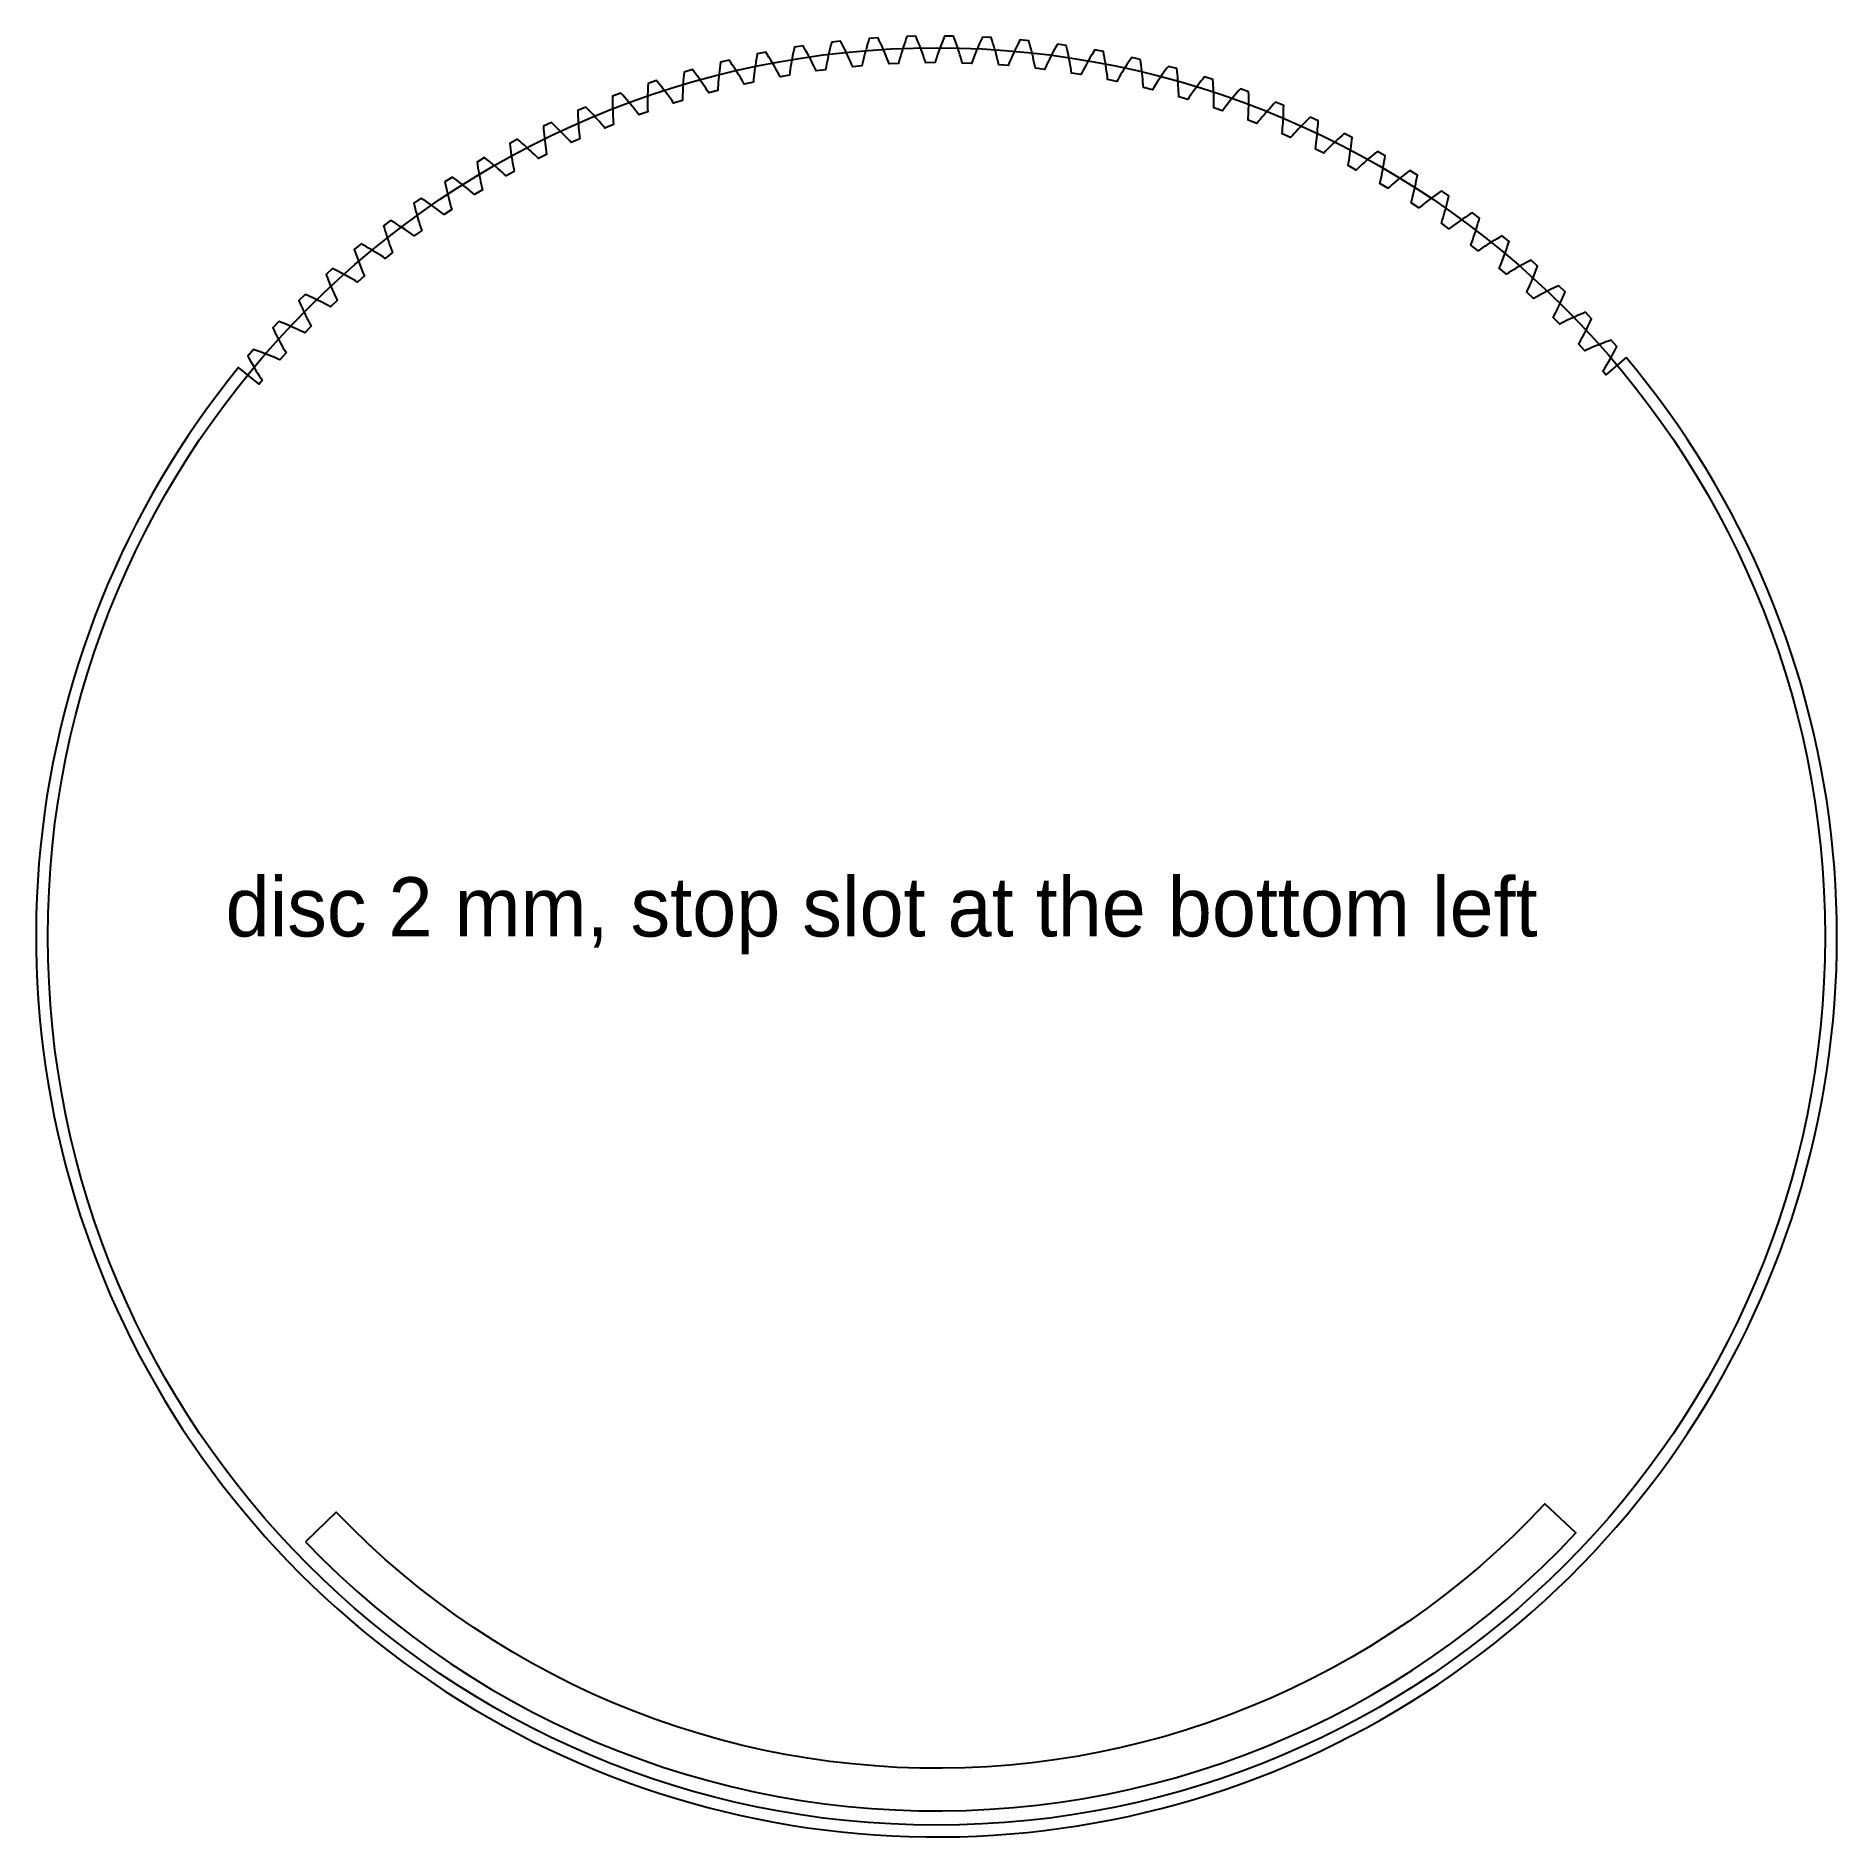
# Model space of a CAD drawing. Header units: metres. Extents: x 0 to 152, y 0 to 152.
import ezdxf

# ---------------------------------------------------------------- set-up
doc = ezdxf.new("R2010")
doc.units = ezdxf.units.M
doc.layers.add('CUT', color=1, linetype='CONTINUOUS')
doc.layers.add('MARK', color=5, linetype='CONTINUOUS')

msp = doc.modelspace()

# ---------------------------------------------------------------- linework, layer by layer
at = {"layer": 'CUT'}
for points in [[(134.2182, 124.85), (132.4946, 123.4037), (132.2416, 123.7037), (132.2416, 123.7037), (132.3675, 123.903), (132.4917, 124.1043), (132.6142, 124.3074), (132.735, 124.5123), (132.8542, 124.7191), (132.9718, 124.9276), (133.0878, 125.1377), (133.2023, 125.3496), (133.3152, 125.5631), (133.4266, 125.7782), (132.9368, 126.3377), (132.7088, 126.2557), (132.4823, 126.1721), (132.2571, 126.0866), (132.0334, 125.9995), (131.8112, 125.9105), (131.5906, 125.8196), (131.3714, 125.727), (131.1539, 125.6324), (130.938, 125.5359), (130.7237, 125.4375), (130.7237, 125.4375), (130.1945, 126.017), (130.1945, 126.017), (130.312, 126.2215), (130.4276, 126.4277), (130.5415, 126.6358), (130.6537, 126.8456), (130.7641, 127.0572), (130.8729, 127.2704), (130.98, 127.4853), (131.0855, 127.7017), (131.1893, 127.9198), (131.2916, 128.1394), (130.7788, 128.6778), (130.5545, 128.5864), (130.3317, 128.4933), (130.1103, 128.3986), (129.8905, 128.3021), (129.6722, 128.2039), (129.4555, 128.1039), (129.2404, 128.0021), (129.027, 127.8985), (128.8153, 127.7931), (128.6054, 127.6857), (128.6054, 127.6857), (128.0524, 128.2426), (128.0524, 128.2426), (128.1612, 128.4518), (128.2681, 128.6627), (128.3732, 128.8754), (128.4765, 129.0898), (128.578, 129.3057), (128.6777, 129.5233), (128.7757, 129.7425), (128.872, 129.9632), (128.9667, 130.1854), (129.0597, 130.409), (128.5248, 130.9256), (128.3045, 130.8249), (128.0857, 130.7225), (127.8685, 130.6186), (127.6529, 130.5129), (127.4389, 130.4057), (127.2266, 130.2967), (127.016, 130.186), (126.8072, 130.0736), (126.6001, 129.9594), (126.3948, 129.8433), (126.3948, 129.8433), (125.819, 130.3766), (125.819, 130.3766), (125.9189, 130.5901), (126.0169, 130.8054), (126.113, 131.0222), (126.2072, 131.2407), (126.2995, 131.4608), (126.3901, 131.6823), (126.4788, 131.9054), (126.5658, 132.1299), (126.6511, 132.3559), (126.7346, 132.5833), (126.1786, 133.077), (125.9627, 132.9671), (125.7484, 132.8557), (125.5358, 132.7427), (125.3248, 132.6282), (125.1155, 132.512), (124.9079, 132.3943), (124.7021, 132.2749), (124.4981, 132.1538), (124.296, 132.031), (124.0958, 131.9065), (124.0958, 131.9065), (123.4981, 132.4151), (123.4981, 132.4151), (123.5891, 132.6327), (123.678, 132.8518), (123.7649, 133.0725), (123.8498, 133.2948), (123.9329, 133.5185), (124.0141, 133.7437), (124.0934, 133.9703), (124.1709, 134.1982), (124.2466, 134.4276), (124.3206, 134.6582), (123.7443, 135.1282), (123.5333, 135.0094), (123.3238, 134.8891), (123.1161, 134.7673), (122.9101, 134.6441), (122.7058, 134.5193), (122.5034, 134.3929), (122.3028, 134.265), (122.104, 134.1355), (121.9072, 134.0043), (121.7124, 133.8715), (121.7124, 133.8715), (121.094, 134.3547), (121.094, 134.3547), (121.1757, 134.5759), (121.2553, 134.7985), (121.3329, 135.0227), (121.4085, 135.2483), (121.4821, 135.4753), (121.5538, 135.7037), (121.6236, 135.9334), (121.6915, 136.1644), (121.7576, 136.3967), (121.8218, 136.6303), (121.2264, 137.0757), (121.0204, 136.9482), (120.8162, 136.8192), (120.6138, 136.6889), (120.4131, 136.5571), (120.2143, 136.4238), (120.0173, 136.2891), (119.8222, 136.1529), (119.6291, 136.0152), (119.4379, 135.8759), (119.2488, 135.7351), (119.2488, 135.7351), (118.6107, 136.1919), (118.6107, 136.1919), (118.6831, 136.4163), (118.7533, 136.6421), (118.8215, 136.8693), (118.8876, 137.0979), (118.9516, 137.3278), (119.0137, 137.559), (119.0738, 137.7914), (119.1319, 138.0251), (119.1882, 138.2599), (119.2426, 138.496), (118.629, 138.9161), (118.4286, 138.78), (118.23, 138.6426), (118.0332, 138.5039), (117.8382, 138.3638), (117.6451, 138.2224), (117.4539, 138.0795), (117.2647, 137.9352), (117.0775, 137.7896), (116.8924, 137.6424), (116.7094, 137.4938), (116.7094, 137.4938), (116.0527, 137.9235), (116.0527, 137.9235), (116.1156, 138.1507), (116.1763, 138.3793), (116.2349, 138.6092), (116.2913, 138.8403), (116.3457, 139.0727), (116.398, 139.3062), (116.4483, 139.541), (116.4967, 139.7769), (116.5431, 140.0139), (116.5875, 140.252), (115.9569, 140.6461), (115.7624, 140.5017), (115.5697, 140.3561), (115.3788, 140.2093), (115.1899, 140.0612), (115.0029, 139.9117), (114.8179, 139.761), (114.6349, 139.609), (114.454, 139.4556), (114.2751, 139.3008), (114.0985, 139.1446), (114.0985, 139.1446), (113.4244, 139.5465), (113.4244, 139.5465), (113.4777, 139.7761), (113.5288, 140.007), (113.5777, 140.2391), (113.6244, 140.4724), (113.669, 140.7069), (113.7115, 140.9424), (113.752, 141.1791), (113.7904, 141.4168), (113.8268, 141.6556), (113.8612, 141.8953), (113.2147, 142.2626), (113.0264, 142.1103), (112.8399, 141.9567), (112.6554, 141.802), (112.4728, 141.6461), (112.2923, 141.489), (112.1137, 141.3307), (111.9372, 141.1711), (111.7629, 141.0102), (111.5907, 140.8481), (111.4208, 140.6847), (111.4208, 140.6847), (110.7304, 141.058), (110.7304, 141.058), (110.7741, 141.2896), (110.8155, 141.5225), (110.8546, 141.7564), (110.8915, 141.9915), (110.9263, 142.2276), (110.9589, 142.4647), (110.9894, 142.7029), (111.0178, 142.942), (111.0442, 143.182), (111.0685, 143.423), (110.4072, 143.7629), (110.2254, 143.6028), (110.0455, 143.4416), (109.8677, 143.2793), (109.6918, 143.1159), (109.518, 142.9514), (109.3462, 142.7857), (109.1766, 142.6188), (109.0091, 142.4508), (108.8439, 142.2817), (108.6809, 142.1113), (108.6809, 142.1113), (107.9755, 142.4553), (107.9755, 142.4553), (108.0095, 142.6886), (108.0411, 142.923), (108.0704, 143.1584), (108.0974, 143.3948), (108.1222, 143.6321), (108.1449, 143.8704), (108.1654, 144.1096), (108.1837, 144.3497), (108.2, 144.5906), (108.2143, 144.8325), (107.5393, 145.1444), (107.3644, 144.9768), (107.1914, 144.8082), (107.0205, 144.6386), (106.8516, 144.4679), (106.6848, 144.2963), (106.5202, 144.1235), (106.3577, 143.9497), (106.1974, 143.7749), (106.0394, 143.5989), (105.8837, 143.4218), (105.8837, 143.4218), (105.1645, 143.736), (105.1645, 143.736), (105.1887, 143.9706), (105.2105, 144.2061), (105.2299, 144.4425), (105.247, 144.6798), (105.2618, 144.918), (105.2745, 145.157), (105.2849, 145.3968), (105.2932, 145.6375), (105.2994, 145.8789), (105.3036, 146.1211), (104.6161, 146.4045), (104.4483, 146.2297), (104.2826, 146.054), (104.1189, 145.8774), (103.9574, 145.6999), (103.7979, 145.5214), (103.6406, 145.3419), (103.4855, 145.1614), (103.3327, 144.98), (103.1822, 144.7976), (103.0341, 144.6142), (103.0341, 144.6142), (102.3024, 144.898), (102.3024, 144.898), (102.3167, 145.1333), (102.3286, 145.3695), (102.3381, 145.6065), (102.3452, 145.8443), (102.3501, 146.0829), (102.3527, 146.3223), (102.3531, 146.5623), (102.3514, 146.8031), (102.3474, 147.0446), (102.3414, 147.2868), (101.6427, 147.5411), (101.4824, 147.3595), (101.3242, 147.177), (101.168, 146.9937), (101.014, 146.8095), (100.8622, 146.6245), (100.7125, 146.4386), (100.5652, 146.2518), (100.4201, 146.0641), (100.2774, 145.8756), (100.137, 145.6861), (100.137, 145.6861), (99.3941, 145.939), (99.3941, 145.939), (99.3985, 146.1747), (99.4005, 146.4112), (99.4001, 146.6484), (99.3973, 146.8863), (99.3921, 147.1249), (99.3847, 147.3642), (99.3751, 147.6041), (99.3632, 147.8446), (99.3492, 148.0857), (99.333, 148.3274), (98.6243, 148.5522), (98.4717, 148.364), (98.3213, 148.1751), (98.173, 147.9854), (98.0268, 147.7949), (97.8828, 147.6037), (97.7411, 147.4117), (97.6017, 147.2189), (97.4646, 147.0253), (97.3299, 146.8309), (97.1976, 146.6358), (97.1976, 146.6358), (96.4448, 146.8573), (96.4448, 146.8573), (96.4393, 147.0931), (96.4314, 147.3294), (96.421, 147.5664), (96.4083, 147.804), (96.3931, 148.0421), (96.3757, 148.2809), (96.356, 148.5201), (96.3341, 148.7599), (96.31, 149.0002), (96.2837, 149.241), (95.5662, 149.436), (95.4217, 149.2416), (95.2793, 149.0465), (95.139, 148.8508), (95.0009, 148.6544), (94.8651, 148.4573), (94.7316, 148.2595), (94.6003, 148.0611), (94.4715, 147.8619), (94.345, 147.6621), (94.2211, 147.4615), (94.2211, 147.4615), (93.4596, 147.6514), (93.4596, 147.6514), (93.4443, 147.8867), (93.4264, 148.1225), (93.4061, 148.3588), (93.3834, 148.5957), (93.3584, 148.833), (93.331, 149.0708), (93.3013, 149.309), (93.2693, 149.5477), (93.2352, 149.7868), (93.1989, 150.0262), (92.4737, 150.191), (92.3375, 149.9907), (92.2034, 149.7898), (92.0715, 149.5884), (91.9418, 149.3864), (91.8143, 149.1838), (91.6891, 148.9806), (91.5663, 148.7768), (91.4459, 148.5724), (91.3279, 148.3675), (91.2125, 148.1619), (91.2125, 148.1619), (90.4437, 148.3197), (90.4437, 148.3197), (90.4186, 148.5541), (90.3909, 148.789), (90.3607, 149.0243), (90.3281, 149.26), (90.2931, 149.496), (90.2558, 149.7325), (90.2162, 149.9692), (90.1743, 150.2064), (90.1301, 150.4438), (90.0838, 150.6816), (89.3524, 150.8158), (89.2247, 150.61), (89.0991, 150.4037), (88.9757, 150.1969), (88.8546, 149.9896), (88.7357, 149.7819), (88.6192, 149.5736), (88.505, 149.3649), (88.3933, 149.1556), (88.284, 148.9459), (88.1772, 148.7357), (88.1772, 148.7357), (87.4025, 148.8612), (87.4025, 148.8612), (87.3676, 149.0943), (87.3301, 149.3278), (87.2901, 149.5616), (87.2477, 149.7957), (87.2028, 150.0301), (87.1556, 150.2648), (87.1061, 150.4997), (87.0543, 150.7349), (87.0003, 150.9703), (86.944, 151.2059), (86.2077, 151.3094), (86.0887, 151.0984), (85.9718, 150.887), (85.8572, 150.6752), (85.7449, 150.4631), (85.6348, 150.2505), (85.5271, 150.0376), (85.4218, 149.8242), (85.3189, 149.6105), (85.2185, 149.3964), (85.1206, 149.1819), (85.1206, 149.1819), (84.3413, 149.2748), (84.3413, 149.2748), (84.2967, 149.5063), (84.2494, 149.738), (84.1997, 149.9699), (84.1475, 150.2021), (84.0929, 150.4344), (84.0359, 150.6669), (83.9766, 150.8995), (83.915, 151.1323), (83.8511, 151.3652), (83.785, 151.5982), (83.045, 151.6708), (82.9349, 151.455), (82.8271, 151.2389), (82.7214, 151.0226), (82.6181, 150.8059), (82.517, 150.5889), (82.4183, 150.3716), (82.322, 150.1541), (82.2281, 149.9362), (82.1368, 149.7181), (82.048, 149.4996), (82.048, 149.4996), (81.2655, 149.5599), (81.2655, 149.5599), (81.2112, 149.7893), (81.1543, 150.0188), (81.0949, 150.2485), (81.033, 150.4782), (80.9687, 150.708), (80.902, 150.9379), (80.833, 151.1679), (80.7617, 151.3979), (80.6882, 151.6279), (80.6124, 151.858), (79.87, 151.8995), (79.769, 151.6793), (79.6703, 151.4589), (79.5738, 151.2383), (79.4796, 151.0174), (79.3877, 150.7964), (79.2982, 150.5752), (79.2111, 150.3538), (79.1265, 150.1322), (79.0443, 149.9104), (78.9648, 149.6885), (78.9648, 149.6885), (78.1804, 149.7159), (78.1804, 149.7159), (78.1166, 149.9428), (78.0501, 150.1698), (77.9811, 150.3967), (77.9097, 150.6237), (77.8358, 150.8506), (77.7596, 151.0775), (77.681, 151.3044), (77.6001, 151.5312), (77.517, 151.7579), (77.4317, 151.9846), (76.6882, 151.995), (76.5965, 151.7708), (76.5071, 151.5464), (76.42, 151.322), (76.3351, 151.0974), (76.2525, 150.8727), (76.1724, 150.6479), (76.0946, 150.4231), (76.0193, 150.1981), (75.9465, 149.9731), (75.8764, 149.748), (75.8764, 149.748), (75.0916, 149.7426), (75.0916, 149.7426), (75.0182, 149.9666), (74.9423, 150.1906), (74.8639, 150.4145), (74.783, 150.6382), (74.6997, 150.8619), (74.614, 151.0854), (74.526, 151.3087), (74.4357, 151.532), (74.3432, 151.7551), (74.2484, 151.978), (73.5051, 151.9572), (73.423, 151.7294), (73.343, 151.5015), (73.2654, 151.2735), (73.19, 151.0456), (73.1169, 150.8177), (73.0462, 150.5897), (72.9779, 150.3618), (72.9121, 150.1339), (72.8488, 149.9061), (72.7881, 149.6782), (72.7881, 149.6782), (72.0043, 149.6399), (72.0043, 149.6399), (71.9216, 149.8607), (71.8364, 150.0813), (71.7487, 150.3017), (71.6585, 150.5219), (71.5659, 150.7418), (71.4709, 150.9615), (71.3736, 151.181), (71.2741, 151.4003), (71.1723, 151.6193), (71.0683, 151.838), (70.3265, 151.7862), (70.254, 151.5551), (70.1836, 151.324), (70.1156, 151.093), (70.0498, 150.8622), (69.9863, 150.6314), (69.9252, 150.4007), (69.8666, 150.1701), (69.8103, 149.9396), (69.7567, 149.7093), (69.7055, 149.4791), (69.7055, 149.4791), (68.924, 149.408), (68.924, 149.408), (68.8321, 149.6252), (68.7378, 149.842), (68.6409, 150.0585), (68.5415, 150.2747), (68.4398, 150.4906), (68.3357, 150.7062), (68.2294, 150.9214), (68.1207, 151.1363), (68.0098, 151.3508), (67.8968, 151.565), (67.1578, 151.4822), (67.095, 151.2482), (67.0344, 151.0144), (66.9761, 150.7808), (66.92, 150.5474), (66.8663, 150.3141), (66.8149, 150.0811), (66.7659, 149.8482), (66.7194, 149.6156), (66.6754, 149.3833), (66.634, 149.1512), (66.634, 149.1512), (65.8561, 149.0474), (65.8561, 149.0474), (65.7553, 149.2605), (65.6519, 149.4732), (65.546, 149.6855), (65.4377, 149.8973), (65.327, 150.1087), (65.214, 150.3197), (65.0987, 150.5303), (64.9812, 150.7405), (64.8614, 150.9502), (64.7394, 151.1595), (64.0046, 151.0457), (63.9517, 150.8094), (63.9009, 150.5732), (63.8524, 150.3374), (63.8062, 150.1018), (63.7623, 149.8665), (63.7207, 149.6315), (63.6815, 149.3968), (63.6448, 149.1625), (63.6106, 148.9285), (63.5789, 148.6948), (63.5789, 148.6948), (62.806, 148.5586), (62.806, 148.5586), (62.6963, 148.7673), (62.5841, 148.9754), (62.4695, 149.1831), (62.3524, 149.3902), (62.233, 149.5968), (62.1112, 149.8029), (61.9872, 150.0085), (61.8609, 150.2135), (61.7325, 150.4181), (61.6019, 150.6221), (60.8725, 150.4776), (60.8295, 150.2393), (60.7886, 150.0012), (60.7501, 149.7635), (60.7137, 149.5262), (60.6797, 149.2893), (60.648, 149.0528), (60.6187, 148.8166), (60.5918, 148.581), (60.5674, 148.3457), (60.5456, 148.111), (60.5456, 148.111), (59.7791, 147.9424), (59.7791, 147.9424), (59.6607, 148.1464), (59.5399, 148.3497), (59.4167, 148.5524), (59.291, 148.7544), (59.163, 148.9558), (59.0328, 149.1566), (58.9003, 149.3568), (58.7655, 149.5564), (58.6286, 149.7554), (58.4896, 149.9537), (57.7669, 149.7789), (57.7339, 149.5389), (57.7031, 149.2994), (57.6745, 149.0603), (57.6481, 148.8216), (57.624, 148.5835), (57.6023, 148.3458), (57.5829, 148.1087), (57.5659, 147.8721), (57.5514, 147.6361), (57.5393, 147.4006), (57.5393, 147.4006), (56.7806, 147.2001), (56.7806, 147.2001), (56.6538, 147.3989), (56.5246, 147.597), (56.393, 147.7943), (56.259, 147.9909), (56.1227, 148.1868), (55.9841, 148.382), (55.8433, 148.5765), (55.7003, 148.7702), (55.5552, 148.9633), (55.408, 149.1556), (54.6932, 148.9507), (54.6703, 148.7095), (54.6496, 148.4689), (54.631, 148.2288), (54.6147, 147.9893), (54.6006, 147.7504), (54.5888, 147.512), (54.5793, 147.2743), (54.5723, 147.0372), (54.5677, 146.8007), (54.5655, 146.565), (54.5655, 146.565), (53.8158, 146.3329), (53.8158, 146.3329), (53.6808, 146.5262), (53.5434, 146.7187), (53.4036, 146.9103), (53.2615, 147.1012), (53.1171, 147.2912), (52.9705, 147.4804), (52.8217, 147.6688), (52.6708, 147.8564), (52.5177, 148.0432), (52.3626, 148.2292), (51.657, 147.9945), (51.6442, 147.7526), (51.6335, 147.5113), (51.625, 147.2707), (51.6187, 147.0307), (51.6147, 146.7914), (51.6129, 146.5527), (51.6134, 146.3148), (51.6163, 146.0776), (51.6215, 145.8412), (51.6293, 145.6055), (51.6293, 145.6055), (50.8899, 145.3423), (50.8899, 145.3423), (50.747, 145.5298), (50.6017, 145.7163), (50.454, 145.902), (50.304, 146.0867), (50.1518, 146.2704), (49.9974, 146.4533), (49.8408, 146.6353), (49.6821, 146.8165), (49.5214, 146.9967), (49.3586, 147.1761), (48.6634, 146.912), (48.6608, 146.6698), (48.6602, 146.4283), (48.6618, 146.1875), (48.6656, 145.9475), (48.6716, 145.7082), (48.6798, 145.4697), (48.6902, 145.232), (48.703, 144.9951), (48.7182, 144.7591), (48.7358, 144.524), (48.7358, 144.524), (48.0081, 144.23), (48.0081, 144.23), (47.8575, 144.4113), (47.7044, 144.5916), (47.5491, 144.7709), (47.3915, 144.9492), (47.2317, 145.1264), (47.0698, 145.3027), (46.9058, 145.478), (46.7396, 145.6523), (46.5715, 145.8257), (46.4013, 145.9981), (45.7179, 145.7051), (45.7254, 145.463), (45.7349, 145.2217), (45.7466, 144.9812), (45.7604, 144.7415), (45.7764, 144.5027), (45.7946, 144.2647), (45.815, 144.0277), (45.8377, 143.7916), (45.8627, 143.5564), (45.8902, 143.3222), (45.8902, 143.3222), (45.1754, 142.998), (45.1754, 142.998), (45.0173, 143.1729), (44.8569, 143.3466), (44.6942, 143.5193), (44.5293, 143.6908), (44.3622, 143.8612), (44.193, 144.0305), (44.0218, 144.1988), (43.8485, 144.366), (43.6732, 144.5321), (43.496, 144.6972), (42.8254, 144.376), (42.843, 144.1344), (42.8627, 143.8937), (42.8844, 143.6538), (42.9083, 143.4149), (42.9342, 143.177), (42.9623, 142.94), (42.9927, 142.704), (43.0252, 142.4691), (43.0601, 142.2352), (43.0973, 142.0023), (43.0973, 142.0023), (42.3968, 141.6485), (42.3968, 141.6485), (42.2315, 141.8166), (42.0639, 141.9835), (41.8941, 142.1491), (41.7222, 142.3136), (41.5481, 142.4768), (41.372, 142.6389), (41.1939, 142.7999), (41.0137, 142.9597), (40.8317, 143.1184), (40.6477, 143.2759), (39.9911, 142.9268), (40.0189, 142.6862), (40.0486, 142.4465), (40.0803, 142.2078), (40.1142, 141.9701), (40.1501, 141.7335), (40.1881, 141.4979), (40.2283, 141.2634), (40.2707, 141.03), (40.3153, 140.7977), (40.3622, 140.5667), (40.3622, 140.5667), (39.6771, 140.1838), (39.6771, 140.1838), (39.5049, 140.3448), (39.3305, 140.5045), (39.1539, 140.6629), (38.9753, 140.82), (38.7945, 140.9759), (38.6118, 141.1305), (38.427, 141.2838), (38.2404, 141.4359), (38.0518, 141.5868), (37.8614, 141.7365), (37.22, 141.3603), (37.2578, 141.121), (37.2976, 140.8828), (37.3393, 140.6456), (37.383, 140.4096), (37.4288, 140.1746), (37.4767, 139.9408), (37.5266, 139.7082), (37.5787, 139.4768), (37.6331, 139.2466), (37.6896, 139.0177), (37.6896, 139.0177), (37.0212, 138.6065), (37.0212, 138.6065), (36.8424, 138.7602), (36.6614, 138.9125), (36.4784, 139.0633), (36.2933, 139.2128), (36.1062, 139.3609), (35.9171, 139.5077), (35.7261, 139.6532), (35.5332, 139.7974), (35.3385, 139.9402), (35.142, 140.0818), (34.517, 139.679), (34.5647, 139.4416), (34.6144, 139.2052), (34.666, 138.97), (34.7196, 138.736), (34.7752, 138.5032), (34.8328, 138.2716), (34.8925, 138.0413), (34.9542, 137.8122), (35.0181, 137.5846), (35.0842, 137.3582), (35.0842, 137.3582), (34.4336, 136.9194), (34.4336, 136.9194), (34.2485, 137.0654), (34.0614, 137.21), (33.8721, 137.353), (33.6809, 137.4947), (33.4878, 137.6348), (33.2928, 137.7736), (33.0958, 137.9109), (32.8971, 138.0469), (32.6966, 138.1815), (32.4943, 138.3147), (31.8867, 137.8861), (31.9443, 137.6508), (32.0039, 137.4168), (32.0653, 137.1839), (32.1286, 136.9524), (32.1939, 136.7221), (32.2612, 136.4931), (32.3304, 136.2655), (32.4017, 136.0393), (32.4751, 135.8144), (32.5506, 135.5911), (32.5506, 135.5911), (31.9189, 135.1254), (31.9189, 135.1254), (31.7279, 135.2635), (31.5349, 135.4001), (31.3398, 135.5351), (31.1429, 135.6686), (30.944, 135.8006), (30.7433, 135.931), (30.5408, 136.06), (30.3366, 136.1875), (30.1306, 136.3136), (29.9229, 136.4383), (29.3338, 135.9846), (29.4012, 135.7519), (29.4705, 135.5206), (29.5416, 135.2905), (29.6146, 135.0618), (29.6895, 134.8345), (29.7663, 134.6085), (29.845, 134.384), (29.9257, 134.1609), (30.0085, 133.9394), (30.0933, 133.7194), (30.0933, 133.7194), (29.4816, 133.2276), (29.4816, 133.2276), (29.285, 133.3577), (29.0864, 133.4861), (28.8858, 133.6128), (28.6835, 133.7379), (28.4793, 133.8614), (28.2733, 133.9834), (28.0656, 134.1038), (27.8562, 134.2226), (27.6451, 134.34), (27.4324, 134.4558), (26.8627, 133.9778), (26.9399, 133.7482), (27.0188, 133.52), (27.0995, 133.2931), (27.182, 133.0676), (27.2663, 132.8436), (27.3525, 132.6211), (27.4405, 132.4001), (27.5305, 132.1806), (27.6225, 131.9627), (27.7164, 131.7464), (27.7164, 131.7464), (27.1259, 131.2295), (27.1259, 131.2295), (26.924, 131.3512), (26.7202, 131.4712), (26.5145, 131.5894), (26.3071, 131.7059), (26.0979, 131.8208), (25.887, 131.934), (25.6744, 132.0455), (25.4602, 132.1555), (25.2444, 132.2639), (25.027, 132.3708), (24.4779, 131.8694), (24.5646, 131.6432), (24.653, 131.4184), (24.7431, 131.1951), (24.835, 130.9733), (24.9286, 130.7531), (25.024, 130.5343), (25.1213, 130.3172), (25.2204, 130.1017), (25.3213, 129.8878), (25.4243, 129.6757), (25.4243, 129.6757), (24.8559, 129.1345), (24.8559, 129.1345), (24.6491, 129.2476), (24.4404, 129.3589), (24.23, 129.4684), (24.0179, 129.5762), (23.8041, 129.6822), (23.5886, 129.7864), (23.3715, 129.889), (23.1529, 129.9899), (22.9327, 130.0892), (22.7111, 130.1869), (22.1834, 129.6629), (22.2795, 129.4405), (22.3773, 129.2197), (22.4767, 129.0004), (22.5777, 128.7826), (22.6805, 128.5664), (22.785, 128.3519), (22.8913, 128.139), (22.9993, 127.9278), (23.1091, 127.7184), (23.2208, 127.5108), (23.2208, 127.5108), (22.6757, 126.9462), (22.6757, 126.9462), (22.4643, 127.0506), (22.2511, 127.1531), (22.0363, 127.2537), (21.8198, 127.3524), (21.6018, 127.4494), (21.3822, 127.5445), (21.161, 127.6379), (20.9383, 127.7296), (20.7142, 127.8196), (20.4886, 127.9079), (19.9834, 127.3623), (20.0887, 127.1441), (20.1956, 126.9276), (20.3041, 126.7126), (20.4142, 126.4993), (20.5259, 126.2876), (20.6393, 126.0776), (20.7544, 125.8693), (20.8712, 125.6629), (20.9897, 125.4582), (21.11, 125.2555), (21.11, 125.2555), (20.589, 124.6686), (20.589, 124.6686), (20.3734, 124.764), (20.1561, 124.8575), (19.9373, 124.949), (19.7169, 125.0386), (19.4949, 125.1263), (19.2715, 125.2122), (19.0466, 125.2963), (18.8203, 125.3785), (18.5926, 125.4591), (18.3636, 125.5378), (17.8816, 124.9715), (17.996, 124.758), (18.1119, 124.5461), (18.2293, 124.3359), (18.3482, 124.1273), (18.4687, 123.9205), (18.5908, 123.7154), (18.7145, 123.5122), (18.8398, 123.3108), (18.9668, 123.1113), (19.0955, 122.9137), (19.0955, 122.9137), (18.8467, 122.6103), (17.103, 124.0324), (16.2081, 122.9137), (15.3345, 121.7785), (14.4824, 120.6269), (13.6521, 119.4595), (12.844, 118.2766), (12.0583, 117.0787), (11.2954, 115.8663), (10.5554, 114.6396), (9.8387, 113.3992), (9.1455, 112.1456), (8.4761, 110.8791), (7.8306, 109.6002), (7.2094, 108.3094), (6.6126, 107.007), (6.0404, 105.6937), (5.4932, 104.3698), (4.9709, 103.0359), (4.4739, 101.6923), (4.0023, 100.3396), (3.5563, 98.9783), (3.1361, 97.6087), (2.7417, 96.2316), (2.3733, 94.8472), (2.0311, 93.4561), (1.7152, 92.0588), (1.4257, 90.6558), (1.1627, 89.2477), (0.9262, 87.8348), (0.7165, 86.4177), (0.5334, 84.9968), (0.3772, 83.5728), (0.2479, 82.1462), (0.1455, 80.7173), (0.07, 79.2867), (0.0215, 77.855), (0, 76.4226), (0.0055, 74.9901), (0.038, 73.5579), (0.0975, 72.1266), (0.1839, 70.6967), (0.2973, 69.2686), (0.4376, 67.8429), (0.6048, 66.4202), (0.7987, 65.0008), (1.0193, 63.5854), (1.2666, 62.1743), (1.5404, 60.7682), (1.8407, 59.3675), (2.1674, 57.9727), (2.5202, 56.5843), (2.8992, 55.2028), (3.3042, 53.8286), (3.7349, 52.4624), (4.1914, 51.1045), (4.6733, 49.7555), (5.1806, 48.4158), (5.7131, 47.0859), (6.2706, 45.7662), (6.8528, 44.4573), (7.4595, 43.1596), (8.0907, 41.8736), (8.7459, 40.5997), (9.4251, 39.3384), (10.1279, 38.0901), (10.8541, 36.8553), (11.6035, 35.6343), (12.3757, 34.4278), (13.1705, 33.2359), (13.9877, 32.0593), (14.8269, 30.8983), (15.6878, 29.7533), (16.5702, 28.6248), (17.4736, 27.5131), (18.3979, 26.4186), (19.3426, 25.3417), (20.3075, 24.2828), (21.2921, 23.2423), (22.2962, 22.2205), (23.3194, 21.2179), (24.3613, 20.2347), (25.4215, 19.2713), (26.4997, 18.3281), (27.5955, 17.4053), (28.7085, 16.5034), (29.8383, 15.6226), (30.9844, 14.7633), (32.1466, 13.9257), (33.3244, 13.1102), (34.5173, 12.317), (35.725, 11.5465), (36.9469, 10.7988), (38.1828, 10.0744), (39.432, 9.3733), (40.6943, 8.6959), (41.9691, 8.0424), (43.256, 7.4131), (44.5546, 6.8081), (45.8643, 6.2277), (47.1847, 5.6721), (48.5153, 5.1415), (49.8558, 4.6361), (51.2055, 4.156), (52.564, 3.7015), (53.9308, 3.2726), (55.3055, 2.8696), (56.6876, 2.4925), (58.0764, 2.1416), (59.4717, 1.8169), (60.8728, 1.5186), (62.2794, 1.2467), (63.6907, 1.0014), (65.1065, 0.7827), (66.5261, 0.5908), (67.9491, 0.4256), (69.375, 0.2874), (70.8032, 0.176), (72.2332, 0.0915), (73.6646, 0.034), (75.0968, 0.0035), (76.5294, 0), (77.9617, 0.0235), (79.3934, 0.074), (80.8238, 0.1515), (82.2526, 0.2559), (83.6791, 0.3872), (85.1029, 0.5454), (86.5234, 0.7304), (87.9402, 0.9422), (89.3528, 1.1806), (90.7606, 1.4456), (92.1632, 1.737), (93.56, 2.0549), (94.9506, 2.399), (96.3345, 2.7693), (97.7111, 3.1656), (99.0801, 3.5878), (100.4408, 4.0357), (101.7928, 4.5092), (103.1357, 5.0081), (104.4689, 5.5322), (105.792, 6.0813), (107.1046, 6.6553), (108.406, 7.2539), (109.696, 7.8769), (110.974, 8.5242), (112.2396, 9.1954), (113.4923, 9.8903), (114.7316, 10.6088), (115.9572, 11.3504), (117.1686, 12.1151), (118.3654, 12.9024), (119.5472, 13.7122), (120.7134, 14.5441), (121.8638, 15.3978), (122.9979, 16.273), (124.1152, 17.1695), (125.2155, 18.0869), (126.2983, 19.0248), (127.3632, 19.983), (128.4099, 20.9611), (129.438, 21.9587), (130.447, 22.9756), (131.4367, 24.0113), (132.4068, 25.0654), (133.3567, 26.1377), (134.2863, 27.2276), (135.1952, 28.3349), (136.0831, 29.4591), (136.9496, 30.5999), (137.7945, 31.7568), (138.6174, 32.9294), (139.418, 34.1173), (140.1962, 35.3201), (140.9515, 36.5374), (141.6837, 37.7686), (142.3926, 39.0135), (143.0779, 40.2715), (143.7394, 41.5422), (144.3768, 42.8251), (144.9899, 44.1198), (145.5785, 45.4258), (146.1424, 46.7427), (146.6813, 48.07), (147.1952, 49.4072), (147.6837, 50.7539), (148.1468, 52.1095), (148.5843, 53.4737), (148.9959, 54.8458), (149.3816, 56.2254), (149.7413, 57.6121), (150.0747, 59.0053), (150.3819, 60.4045), (150.6626, 61.8093), (150.9167, 63.2191), (151.1443, 64.6335), (151.3452, 66.0519), (151.5192, 67.4738), (151.6665, 68.8987), (151.7869, 70.3262), (151.8803, 71.7557), (151.9468, 73.1867), (151.9863, 74.6187), (151.9988, 76.0512), (151.9843, 77.4837), (151.9428, 78.9156), (151.8743, 80.3465), (151.7789, 81.7759), (151.6565, 83.2032), (151.5073, 84.628), (151.3312, 86.0496), (151.1284, 87.4677), (150.8988, 88.8818), (150.6427, 90.2912), (150.36, 91.6956), (150.0509, 93.0944), (149.7155, 94.4872), (149.354, 95.8733), (148.9663, 97.2524), (148.5527, 98.624), (148.1134, 99.9875), (147.6484, 101.3425), (147.158, 102.6884), (146.6423, 104.0249), (146.1015, 105.3515), (145.5357, 106.6676), (144.9453, 107.9728), (144.3304, 109.2667), (143.6912, 110.5487), (143.028, 111.8185), (142.3409, 113.0755), (141.6303, 114.3193), (140.8963, 115.5496), (140.1393, 116.7658), (139.3595, 117.9675), (138.5572, 119.1543), (137.7326, 120.3257), (136.8862, 121.4814), (136.0181, 122.621), (135.1286, 123.744)], [(22.7386, 24.9121), (24.1427, 23.4874), (25.5849, 22.1012), (27.0642, 20.7547), (28.5794, 19.4487), (30.1294, 18.1843), (31.7132, 16.9624), (33.3295, 15.7838), (34.9771, 14.6495), (36.6549, 13.5602), (38.3616, 12.5168), (40.0959, 11.5201), (41.8566, 10.5707), (43.6424, 9.6694), (45.452, 8.8168), (47.284, 8.0136), (49.1371, 7.2603), (51.0099, 6.5576), (52.9011, 5.9058), (54.8093, 5.3055), (56.733, 4.7572), (58.6709, 4.2612), (60.6215, 3.818), (62.5834, 3.4277), (64.5552, 3.0908), (66.5354, 2.8074), (68.5225, 2.5778), (70.5151, 2.4022), (72.5118, 2.2806), (74.511, 2.2131), (76.5113, 2.1999), (78.5112, 2.2409), (80.5093, 2.3361), (82.5041, 2.4854), (84.4941, 2.6887), (86.4778, 2.9459), (88.4539, 3.2568), (90.4208, 3.621), (92.3771, 4.0385), (94.3214, 4.5088), (96.2522, 5.0317), (98.1681, 5.6067), (100.0678, 6.2334), (101.9497, 6.9113), (103.8126, 7.64), (105.6551, 8.419), (107.4758, 9.2476), (109.2733, 10.1252), (111.0464, 11.0512), (112.7938, 12.0249), (114.5141, 13.0457), (116.2061, 14.1127), (117.8686, 15.2251), (119.5003, 16.3822), (121.1001, 17.5831), (122.6667, 18.8269), (124.199, 20.1128), (125.696, 21.4396), (127.1564, 22.8066), (128.5792, 24.2126), (129.9634, 25.6567), (127.331, 28.1124), (126.0143, 26.7388), (124.6609, 25.4013), (123.2717, 24.101), (121.8478, 22.8389), (120.3902, 21.6158), (118.9, 20.4326), (117.3783, 19.2903), (115.8262, 18.1897), (114.2448, 17.1315), (112.6353, 16.1165), (110.9989, 15.1456), (109.3368, 14.2193), (107.6502, 13.3385), (105.9403, 12.5037), (104.2084, 11.7155), (102.4559, 10.9746), (100.6838, 10.2814), (98.8937, 9.6365), (97.0867, 9.0404), (95.2642, 8.4935), (93.4276, 7.9961), (91.5782, 7.5487), (89.7173, 7.1516), (87.8463, 6.8051), (85.9667, 6.5094), (84.0797, 6.2648), (82.1868, 6.0714), (80.2893, 5.9294), (78.3887, 5.8388), (76.4863, 5.7998), (74.5836, 5.8124), (72.6819, 5.8766), (70.7826, 5.9922), (68.8872, 6.1593), (66.997, 6.3777), (65.1134, 6.6472), (63.2378, 6.9677), (61.3716, 7.339), (59.5162, 7.7606), (57.6728, 8.2324), (55.8429, 8.754), (54.0278, 9.3249), (52.2289, 9.9449), (50.4474, 10.6134), (48.6847, 11.3299), (46.9421, 12.094), (45.2208, 12.9049), (43.5221, 13.7623), (41.8473, 14.6654), (40.1975, 15.6135), (38.5741, 16.606), (36.9782, 17.6421), (35.4109, 18.7211), (33.8735, 19.8422), (32.367, 21.0045), (30.8925, 22.2072), (29.4512, 23.4495), (28.0441, 24.7303), (26.6723, 26.0489), (25.3366, 27.4041)]]:
    msp.add_lwpolyline(points, close=True, dxfattribs=at)
at = {"layer": 'MARK'}
msp.add_circle((75.9988, 75.9981), 75, dxfattribs=at)

# ---------------------------------------------------------------- texts
msp.add_text('disc 2 mm, stop slot at the bottom left', height=5, dxfattribs=at).set_placement((15.9988, 75.9981))

doc.saveas('drawing.dxf')
